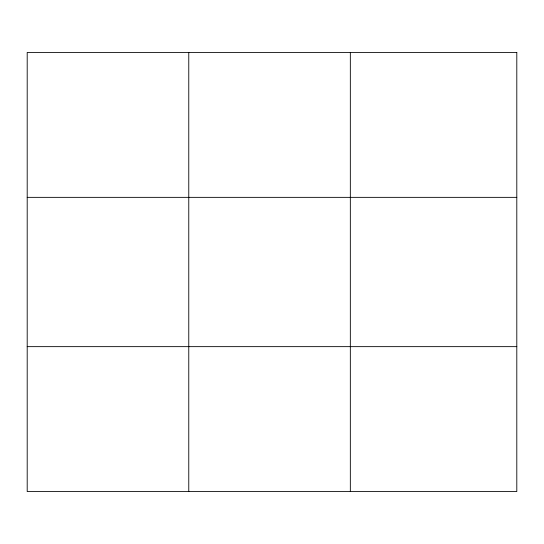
<?xml version="1.0" encoding="UTF-8"?>
<svg xmlns="http://www.w3.org/2000/svg" width="544" height="544" viewBox="0 0 544 544"><rect width="100%" height="100%" fill="white"/><g stroke="black" fill="none" stroke-linecap="round" stroke-linejoin="round"><path stroke-width="0.82" d="M188.768 491.545L188.768 52.455M350.336 491.545L350.336 52.455M27.2 197.356L516.8 197.356M27.2 346.644L516.8 346.644M516.8 52.455L516.8 491.545L27.2 491.545L27.2 52.455L516.8 52.455"/></g></svg>
